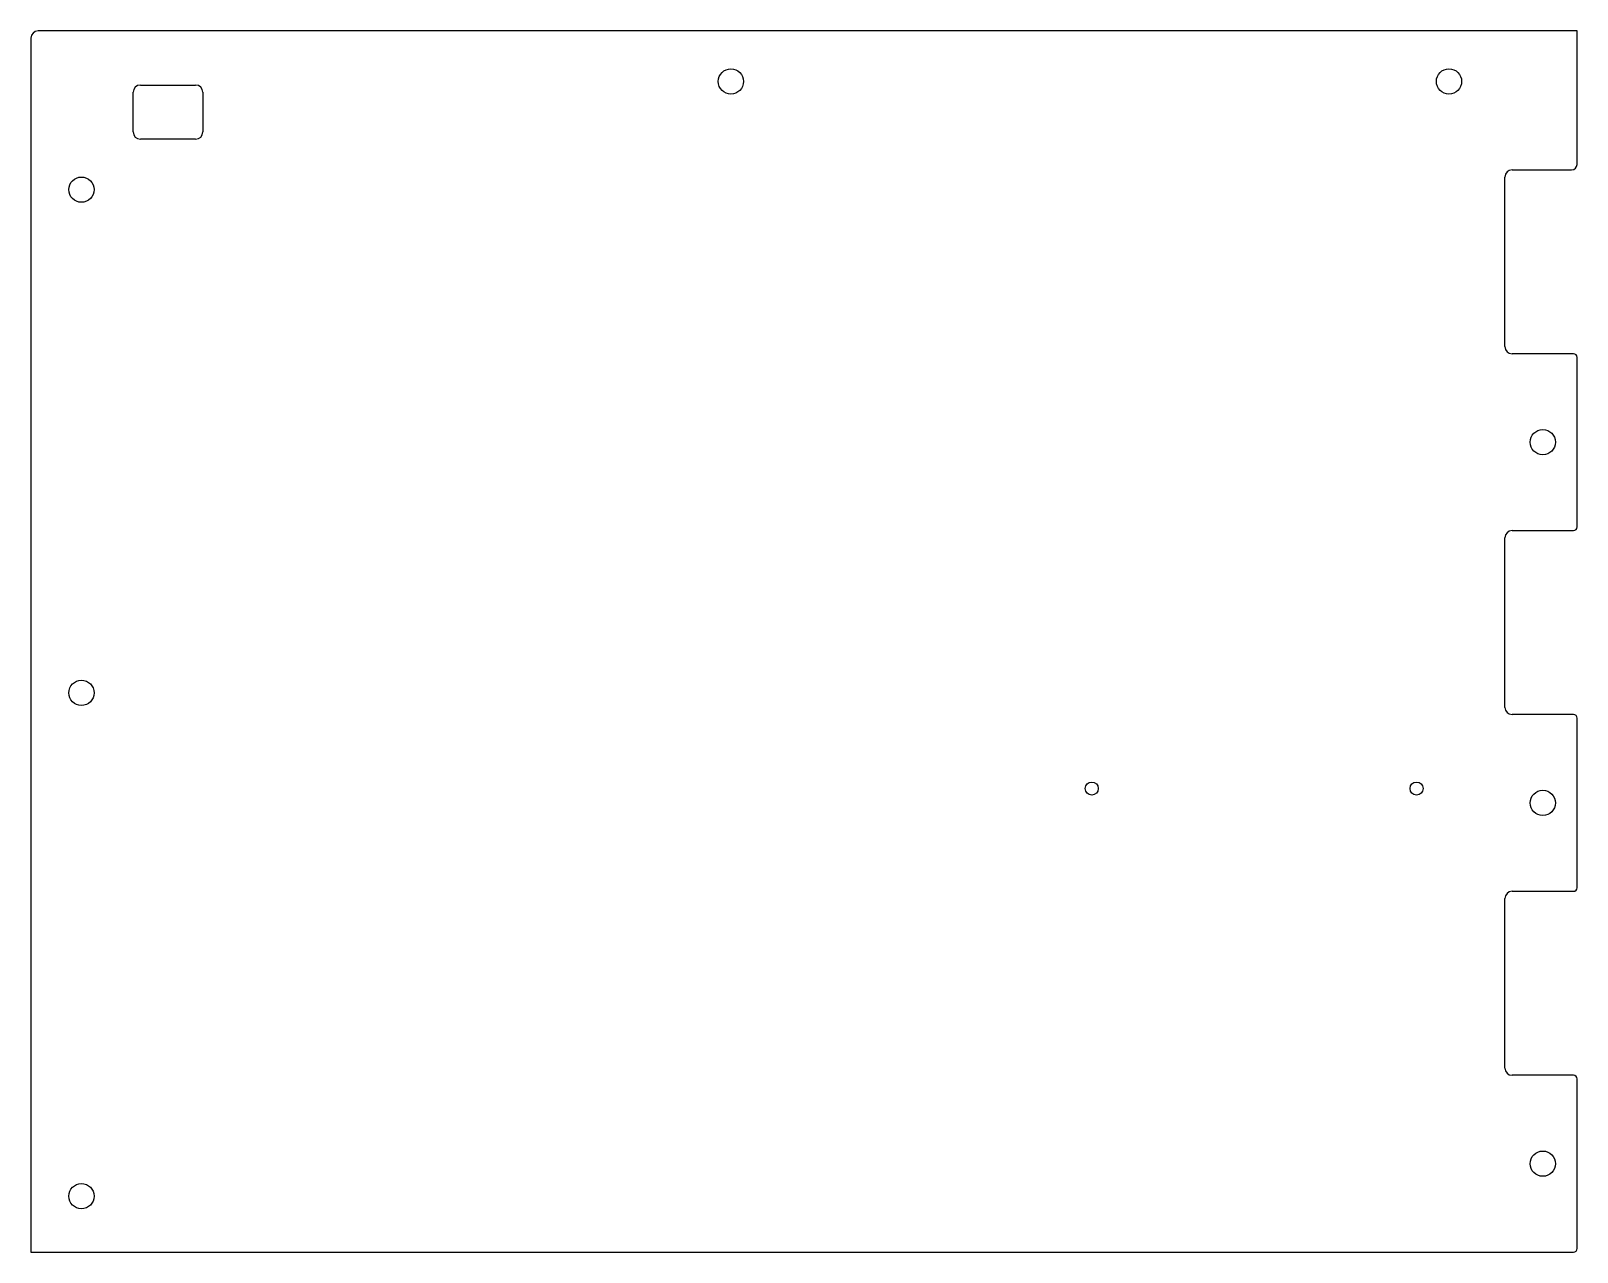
# Model space of a CAD drawing. Header units: millimetres. Extents: x -214 to 214, y -169 to 169.
import ezdxf

# ---------------------------------------------------------------- set-up
doc = ezdxf.new("R2010")
doc.units = ezdxf.units.MM
doc.layers.add('CUTOUTS', color=1, linetype='CONTINUOUS')
doc.layers.add('PERIMETER', color=5, linetype='CONTINUOUS')

msp = doc.modelspace()

# ---------------------------------------------------------------- linework, layer by layer
at = {"layer": 'CUTOUTS'}
for p, q in [((-185.9, 141.25), (-185.9, 152.25)), ((-183.9, 154.25), (-168.6, 154.25)), ((-166.6, 152.25), (-166.6, 141.25)), ((-168.6, 139.25), (-183.9, 139.25))]:
    msp.add_line(p, q, dxfattribs=at)
for centre, radius in [((-20.25, 155.25), 3.5), ((178.75, 155.25), 3.5), ((-200.25, 125.25), 3.5), ((204.75, 55.25), 3.5), ((-200.25, -14.25), 3.5), ((79.75, -40.75), 1.8), ((169.75, -40.75), 1.8), ((204.75, -44.75), 3.5), ((204.75, -144.75), 3.5), ((-200.25, -153.75), 3.5)]:
    msp.add_circle(centre, radius, dxfattribs=at)
for centre, start, end in [((-183.9, 152.25), 90, 180), ((-168.6, 152.25), 0, 90), ((-183.9, 141.25), 180, 270), ((-168.6, 141.25), -90, 0)]:
    msp.add_arc(centre, 2, start, end, dxfattribs=at)
at = {"layer": 'PERIMETER'}
for p, q in [((-214.25, 167.25), (-214.25, -169.25)), ((214.25, 169.25), (-212.25, 169.25)), ((214.25, 132.25), (214.25, 169.25)), ((194.25, 81.75), (194.25, 128.75)), ((196.25, 130.75), (212.75, 130.75)), ((213.25, 79.75), (196.25, 79.75)), ((214.25, 31.75), (214.25, 78.75)), ((196.25, 30.75), (213.25, 30.75)), ((194.25, -18.25), (194.25, 28.75)), ((213.25, -20.25), (196.25, -20.25)), ((214.25, -68.25), (214.25, -21.25)), ((194.25, -118.25), (194.25, -71.25)), ((196.25, -69.25), (213.25, -69.25)), ((213.25, -120.25), (196.25, -120.25)), ((214.25, -168.25), (214.25, -121.25)), ((-214.25, -169.25), (213.25, -169.25))]:
    msp.add_line(p, q, dxfattribs=at)
for centre, radius, start, end in [((-212.25, 167.25), 2, 90, 180), ((196.25, 128.75), 2, 90, 180), ((212.75, 132.25), 1.5, -90, 0), ((196.25, 81.75), 2, 180, 270), ((213.25, 78.75), 1, 0, 90), ((196.25, 28.75), 2, 90, 180), ((213.25, 31.75), 1, -90, 0), ((196.25, -18.25), 2, 180, 270), ((213.25, -21.25), 1, 0, 90), ((213.25, -68.25), 1, -90, 0), ((196.25, -71.25), 2, 90, 180), ((196.25, -118.25), 2, 180, 270), ((213.25, -121.25), 1, 0, 90), ((213.25, -168.25), 1, -90, 0)]:
    msp.add_arc(centre, radius, start, end, dxfattribs=at)

doc.saveas('drawing.dxf')
